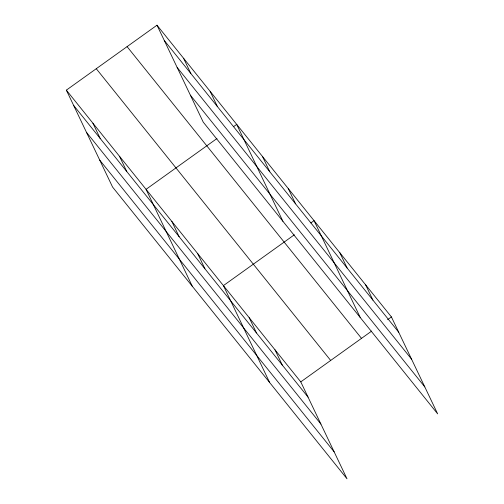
<?xml version="1.0" encoding="UTF-8"?>
<svg xmlns="http://www.w3.org/2000/svg" width="504" height="504" viewBox="0 0 504 504"><rect width="100%" height="100%" fill="white"/><g stroke="black" fill="none" stroke-linecap="round" stroke-linejoin="round"><path stroke-width="0.76" d="M66.352 90.14L300.775 381.881L347.004 478.8L112.581 187.06L66.352 90.14L156.996 25.2L391.419 316.94L437.648 413.86L203.225 122.119L156.996 25.2M216.972 138.524L146.059 189.334L192.289 286.253M233.516 126.668L236.697 124.393L282.927 221.313M294.33 234.801L223.417 285.604L269.646 382.523M310.873 222.944L314.061 220.664L360.284 317.583M300.775 381.881L371.687 331.071M387.601 319.675L391.419 316.94M164.279 40.465L398.702 332.205M177.131 67.41L411.554 359.15M190.373 95.174L424.796 386.914M127.084 46.633L361.507 338.367M96.264 68.708L330.687 360.448M73.634 105.405L308.057 397.146M86.486 132.357L320.909 424.091M99.729 160.114L334.152 451.855M365.633 284.848L372.916 300.113M339.847 252.756L347.13 268.021M288.269 188.572L295.552 203.843M262.483 156.479L269.766 171.751M210.13 91.325L217.413 106.596M183.563 58.262L190.846 73.534M274.989 349.789L282.272 365.054M249.203 317.696L256.486 332.961M197.631 253.512L204.914 268.783M171.845 221.426L179.128 236.691M119.486 156.265L126.769 171.536M92.919 123.203L100.202 138.474"/></g></svg>
